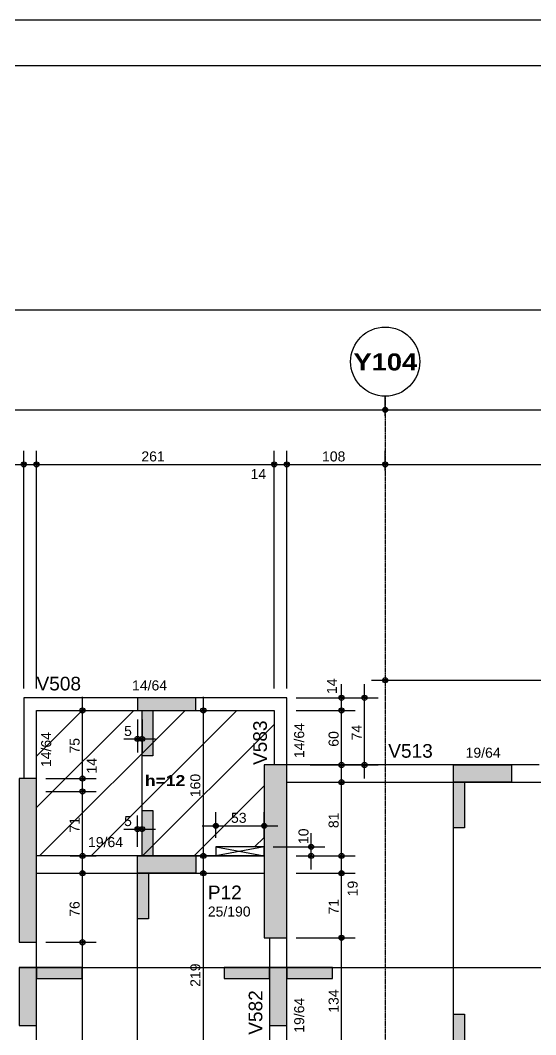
# Model space of a CAD drawing. Extents: x 0 to 7795, y 0 to 4205.
# Drawn here: x 4356 to 4922, y 3090 to 4205 of the extents above; entities that cross this region are included whole.
import ezdxf

# ---------------------------------------------------------------- set-up
doc = ezdxf.new("R2010")
doc.units = 0
doc.header["$MEASUREMENT"] = 0
doc.linetypes.add('ESTILO_TQS_0007', pattern=[2.1, 1.5, -0.2, 0.2, -0.2])
for name, color, linetype in [('MTH-179', 1, 'CONTINUOUS'), ('MTH-230', 1, 'CONTINUOUS'), ('MTH-COTAS7', 31, 'CONTINUOUS'), ('MTH-DIM-PILAR', 3, 'CONTINUOUS'), ('MTH-DIM-VIGA', 3, 'CONTINUOUS'), ('MTH-EIXO-214', 4, 'CONTINUOUS'), ('MTH-EIXO-215', 1, 'CONTINUOUS'), ('MTH-FACE-VIGA', 7, 'CONTINUOUS'), ('MTH-LINHA-SEÇÃO', 16, 'CONTINUOUS'), ('MTH-MARGEM', 5, 'CONTINUOUS'), ('MTH-PILAR-SEGUE', 5, 'CONTINUOUS'), ('MTH-SIMB_COTA', 3, 'CONTINUOUS'), ('MTH-SOMBRA21', 150, 'CONTINUOUS'), ('MTH-SOMBRA25', 253, 'CONTINUOUS'), ('MTH-TIT1-VIGA', 5, 'CONTINUOUS'), ('MTH-TXT-NEGRITO', 5, 'CONTINUOUS')]:
    doc.layers.add(name, color=color, linetype=linetype)
doc.styles.add('TQS_ARIAL', font='arial.ttf')
doc.styles.add('TQS_ARIAL_BLACK', font='ariblk.ttf')

msp = doc.modelspace()

# ---------------------------------------------------------------- linework, layer by layer
at = {"layer": 'MTH-179', "linetype": 'Continuous'}
msp.add_line((7795.004008, 4204.998269), (0.004008, 4204.998269), dxfattribs=at)
at = {"layer": 'MTH-230', "linetype": 'Continuous'}
for p, q in [((4623.513083, 3296.135496), (4570.511367, 3286.135496)), ((4570.511367, 3296.135496), (4623.513083, 3286.135496))]:
    msp.add_line(p, q, dxfattribs=at)
msp.add_circle((4756.511366, 3829.636556), 38, dxfattribs=at)
at = {"layer": 'MTH-COTAS7', "linetype": 'Continuous'}
for p, q in [((561.511366, 3886.665182), (5343.511366, 3886.665182)), ((4756.511366, 3774.81151), (4756.511366, 3791.636556)), ((4756.511366, 3770.023656), (4756.511366, 3791.636556)), ((3788.511366, 3776.636556), (4771.511366, 3776.636556)), ((4741.511366, 3776.636556), (5343.511366, 3776.636556)), ((4359.512171, 3470.135501), (4359.512171, 3731.636556)), ((4359.512171, 3470.135501), (4359.512171, 3731.636556)), ((4373.512171, 3470.135501), (4373.512171, 3731.636556)), ((4373.512171, 3470.135501), (4373.512171, 3731.636556)), ((4634.511365, 3470.135501), (4634.511365, 3731.636556)), ((4634.511365, 3470.135501), (4634.511365, 3731.636556)), ((4648.511365, 3470.135501), (4648.511365, 3731.636556)), ((4648.511365, 3470.135501), (4648.511365, 3731.636556)), ((4756.511366, 3710.023656), (4756.511366, 3731.636556)), ((4756.511366, 3710.023656), (4756.511366, 3731.636556)), ((4178.511366, 3716.636556), (4374.512171, 3716.636556)), ((4344.512171, 3716.636556), (4388.512171, 3716.636556)), ((4358.512171, 3716.636556), (4649.511365, 3716.636556)), ((4619.511365, 3716.636556), (4663.511365, 3716.636556)), ((4633.511365, 3716.636556), (4771.511366, 3716.636556)), ((4741.511366, 3716.636556), (5324.511366, 3716.636556)), ((4708.60594, 3431.135501), (4708.60594, 3475.135501)), ((4733.876344, 3371.135501), (4733.876344, 3475.135501)), ((4741.511366, 3479.289635), (5324.511366, 3479.289635)), ((4756.511366, 3470.226303), (4756.511366, 3464.289635)), ((4424.083548, 3356.135501), (4424.083548, 3461.135501)), ((4556.700181, 3271.135499), (4556.700181, 3461.135501)), ((4658.515894, 3460.135501), (4748.876344, 3460.135501)), ((4658.515894, 3460.135501), (4723.60594, 3460.135501)), ((4708.60594, 3371.135501), (4708.60594, 3461.135501)), ((4413.477053, 3446.135501), (4439.083548, 3446.135501)), ((4484.319556, 3436.135501), (4484.319556, 3399.758806)), ((4489.319556, 3436.135501), (4489.319556, 3399.758806)), ((4553.504857, 3446.135501), (4571.700181, 3446.135501)), ((4658.515894, 3446.135501), (4723.60594, 3446.135501)), ((4668.515894, 3446.135501), (4723.60594, 3446.135501)), ((4469.319556, 3414.758806), (4504.319556, 3414.758806)), ((4424.083548, 3342.135501), (4424.083548, 3386.135501)), ((4674.131631, 3386.135501), (4748.876344, 3386.135501)), ((4697.704045, 3386.135501), (4723.60594, 3386.135501)), ((4708.60594, 3271.135496), (4708.60594, 3382.135501)), ((4383.512172, 3371.135501), (4439.083548, 3371.135501)), ((4383.512172, 3371.135501), (4439.083548, 3371.135501)), ((4424.083548, 3271.135499), (4424.083548, 3372.135501)), ((4701.022725, 3367.135501), (4723.60594, 3367.135501)), ((4383.512172, 3357.135501), (4439.083548, 3357.135501)), ((4383.512172, 3357.135501), (4439.083548, 3357.135501)), ((4484.319556, 3296.135499), (4484.319556, 3330.653513)), ((4489.319556, 3296.135499), (4489.319556, 3330.653513)), ((4570.511367, 3306.135496), (4570.511367, 3334.240994)), ((4623.513083, 3306.135496), (4623.513083, 3334.240994)), ((4469.319556, 3315.653513), (4504.319556, 3315.653513)), ((4555.511367, 3319.240994), (4638.513083, 3319.240994)), ((4675.036199, 3271.135496), (4675.036199, 3311.135496)), ((4633.515893, 3296.135496), (4690.036199, 3296.135496)), ((4708.60594, 3252.135499), (4708.60594, 3301.135496)), ((4410.49064, 3286.135499), (4439.083548, 3286.135499)), ((4424.083548, 3176.135501), (4424.083548, 3282.135499)), ((4545.970547, 3286.135499), (4571.700181, 3286.135499)), ((4556.700181, 3033.1355), (4556.700181, 3282.135499)), ((4658.515894, 3286.135496), (4723.60594, 3286.135496)), ((4658.515894, 3286.135496), (4723.60594, 3286.135496)), ((4668.515894, 3286.135496), (4690.036199, 3286.135496)), ((4708.60594, 3181.135499), (4708.60594, 3282.135499)), ((4417.619009, 3267.135499), (4439.083548, 3267.135499)), ((4564.956342, 3267.135499), (4571.700181, 3267.135499)), ((4658.515894, 3267.135499), (4723.60594, 3267.135499)), ((4658.515894, 3267.135499), (4723.60594, 3267.135499)), ((4424.083548, 2798.635501), (4424.083548, 3206.135501)), ((4708.60594, 3047.1355), (4708.60594, 3211.135499)), ((4383.512172, 3191.135501), (4439.083548, 3191.135501)), ((4383.512172, 3191.135501), (4439.083548, 3191.135501)), ((4658.515894, 3196.135499), (4723.60594, 3196.135499)), ((4658.515894, 3196.135499), (4723.60594, 3196.135499))]:
    msp.add_line(p, q, dxfattribs=at)
at = {"layer": 'MTH-EIXO-214', "linetype": 'ESTILO_TQS_0007'}
msp.add_line((4756.511366, 3791.636556), (4756.511366, 1718.135501), dxfattribs=at)
at = {"layer": 'MTH-EIXO-215', "linetype": 'Continuous'}
for p, q in [((4373.512171, 3339.407557), (4480.240115, 3446.135501)), ((4373.512171, 3395.976099), (4423.671573, 3446.135501)), ((4376.808656, 3286.135499), (4536.808658, 3446.135501)), ((4433.377198, 3286.135499), (4593.3772, 3446.135501)), ((4489.945741, 3286.135499), (4634.511365, 3430.701123)), ((4546.514283, 3286.135499), (4623.513083, 3363.134299)), ((4613.082823, 3296.135496), (4623.513083, 3306.565756))]:
    msp.add_line(p, q, dxfattribs=at)
at = {"layer": 'MTH-FACE-VIGA', "linetype": 'Continuous'}
for points in [[(4648.511365, 3460.135501), (4359.512171, 3460.135501)], [(4359.512171, 3460.135501), (4359.512171, 3371.135501)], [(4648.511365, 3386.135501), (4648.511365, 3460.135501)], [(4373.512171, 3446.135501), (4634.511365, 3446.135501)], [(4373.512171, 3371.135501), (4373.512171, 3446.135501)], [(4634.511365, 3446.135501), (4634.511365, 3386.135499)], [(4925.511366, 3386.135501), (4648.515894, 3386.135501)], [(4648.515894, 3367.135501), (5309.511366, 3367.135501)], [(4623.513083, 3296.135496), (4570.511367, 3296.135496), (4570.511367, 3286.135496), (4623.513083, 3286.135496), (4623.513083, 3296.135496)], [(4623.515894, 3286.135499), (4373.512171, 3286.135499)], [(4373.512171, 3267.135499), (4623.515894, 3267.135499)], [(4373.512171, 2804.1355), (4373.512171, 3191.135501)], [(4629.515894, 3196.135499), (4629.515894, 3048.1355)], [(4648.515894, 3062.1355), (4648.515894, 3196.135499)]]:
    msp.add_lwpolyline(points, dxfattribs=at)
at = {"layer": 'MTH-LINHA-SEÇÃO', "linetype": 'Continuous'}
for p, q in [((4489.319556, 3286.135499), (4489.319556, 3446.135501)), ((4831.446431, 2686.135501), (4831.446431, 3386.135501)), ((4484.319556, 2689.135503), (4484.319556, 3286.135499)), ((4354.512171, 3163.511837), (5328.511366, 3163.511837))]:
    msp.add_line(p, q, dxfattribs=at)
for points in [[(4548.319556, 3460.135501), (4484.319556, 3460.135501), (4484.319556, 3446.135501), (4548.319556, 3446.135501), (4548.319556, 3460.135501)], [(4489.319556, 3396.135501), (4489.319556, 3446.135501), (4501.319556, 3446.135501), (4501.319556, 3396.135501), (4489.319556, 3396.135501)], [(4831.446431, 3367.135501), (4831.446431, 3386.135501), (4895.446431, 3386.135501), (4895.446431, 3367.135501), (4831.446431, 3367.135501)], [(4831.446431, 3317.135501), (4831.446431, 3367.135501), (4843.446431, 3367.135501), (4843.446431, 3317.135501), (4831.446431, 3317.135501)], [(4489.319556, 3286.135499), (4489.319556, 3336.135499), (4501.319556, 3336.135499), (4501.319556, 3286.135499), (4489.319556, 3286.135499)], [(4484.319556, 3267.135499), (4484.319556, 3286.135499), (4548.319556, 3286.135499), (4548.319556, 3267.135499), (4484.319556, 3267.135499)], [(4484.319556, 3217.135499), (4484.319556, 3267.135499), (4496.319556, 3267.135499), (4496.319556, 3217.135499), (4484.319556, 3217.135499)], [(4373.512172, 3163.511837), (4354.512172, 3163.511837), (4354.512172, 3099.511837), (4373.512172, 3099.511837), (4373.512172, 3163.511837)], [(4423.512172, 3163.511837), (4373.512172, 3163.511837), (4373.512172, 3151.511837), (4423.512172, 3151.511837), (4423.512172, 3163.511837)], [(4629.515894, 3163.511837), (4579.515894, 3163.511837), (4579.515894, 3151.511837), (4629.515894, 3151.511837), (4629.515894, 3163.511837)], [(4648.515894, 3163.511837), (4629.515894, 3163.511837), (4629.515894, 3099.511837), (4648.515894, 3099.511837), (4648.515894, 3163.511837)], [(4698.515894, 3163.511837), (4648.515894, 3163.511837), (4648.515894, 3151.511837), (4698.515894, 3151.511837), (4698.515894, 3163.511837)], [(4831.446431, 3062.1355), (4831.446431, 3112.1355), (4843.446431, 3112.1355), (4843.446431, 3062.1355), (4831.446431, 3062.1355)]]:
    msp.add_lwpolyline(points, dxfattribs=at)
at = {"layer": 'MTH-MARGEM', "linetype": 'Continuous'}
msp.add_line((7745.004008, 4154.998269), (175.004008, 4154.998269), dxfattribs=at)
at = {"layer": 'MTH-PILAR-SEGUE', "linetype": 'Continuous'}
for points in [[(4623.515894, 3196.135499), (4648.515894, 3196.135499), (4648.515894, 3386.135499), (4623.515894, 3386.135499), (4623.515894, 3196.135499)], [(4354.512171, 3191.135501), (4373.512171, 3191.135501), (4373.512171, 3371.135501), (4354.512171, 3371.135501), (4354.512171, 3191.135501)]]:
    msp.add_lwpolyline(points, dxfattribs=at)
at = {"layer": 'MTH-SIMB_COTA', "linetype": 'Continuous'}
for centre, radius in [((4756.511366, 3776.636556), 2.8), ((4756.511366, 3776.636556), 2.8), ((4756.511366, 3776.636556), 1.4), ((4756.511366, 3776.636556), 1.4), ((4359.512171, 3716.636556), 2.8), ((4359.512171, 3716.636556), 2.8), ((4359.512171, 3716.636556), 1.4), ((4359.512171, 3716.636556), 1.4), ((4373.512171, 3716.636556), 2.8), ((4373.512171, 3716.636556), 2.8), ((4373.512171, 3716.636556), 1.4), ((4373.512171, 3716.636556), 1.4), ((4634.511365, 3716.636556), 2.8), ((4634.511365, 3716.636556), 2.8), ((4634.511365, 3716.636556), 1.4), ((4634.511365, 3716.636556), 1.4), ((4648.511365, 3716.636556), 2.8), ((4648.511365, 3716.636556), 2.8), ((4648.511365, 3716.636556), 1.4), ((4648.511365, 3716.636556), 1.4), ((4756.511366, 3716.636556), 2.8), ((4756.511366, 3716.636556), 2.8), ((4756.511366, 3716.636556), 1.4), ((4756.511366, 3716.636556), 1.4), ((4756.511366, 3479.289635), 2.8), ((4756.511366, 3479.289635), 1.4), ((4708.60594, 3460.135501), 2.8), ((4708.60594, 3460.135501), 1.4), ((4733.876344, 3460.135501), 2.8), ((4733.876344, 3460.135501), 1.4), ((4424.083548, 3446.135501), 2.8), ((4424.083548, 3446.135501), 1.4), ((4556.700181, 3446.135501), 2.8), ((4556.700181, 3446.135501), 1.4), ((4708.60594, 3446.135501), 2.8), ((4708.60594, 3446.135501), 2.8), ((4708.60594, 3446.135501), 1.4), ((4708.60594, 3446.135501), 1.4), ((4484.319556, 3414.758806), 2.8), ((4484.319556, 3414.758806), 1.4), ((4489.319556, 3414.758806), 2.8), ((4489.319556, 3414.758806), 1.4), ((4708.60594, 3386.135501), 2.8), ((4708.60594, 3386.135501), 1.4), ((4733.876344, 3386.135501), 2.8), ((4733.876344, 3386.135501), 1.4), ((4424.083548, 3371.135501), 2.8), ((4424.083548, 3371.135501), 2.8), ((4424.083548, 3371.135501), 1.4), ((4424.083548, 3371.135501), 1.4), ((4708.60594, 3367.135501), 2.8), ((4424.083548, 3357.135501), 2.8), ((4424.083548, 3357.135501), 2.8), ((4424.083548, 3357.135501), 1.4), ((4424.083548, 3357.135501), 1.4), ((4708.60594, 3367.135501), 1.4), ((4484.319556, 3315.653513), 2.8), ((4484.319556, 3315.653513), 1.4), ((4489.319556, 3315.653513), 2.8), ((4489.319556, 3315.653513), 1.4), ((4570.511367, 3319.240994), 2.8), ((4570.511367, 3319.240994), 1.4), ((4623.513083, 3319.240994), 2.8), ((4623.513083, 3319.240994), 1.4), ((4675.036199, 3296.135496), 2.8), ((4675.036199, 3296.135496), 1.4), ((4424.083548, 3286.135499), 2.8), ((4424.083548, 3286.135499), 1.4), ((4556.700181, 3286.135499), 2.8), ((4556.700181, 3286.135499), 1.4), ((4675.036199, 3286.135496), 2.8), ((4675.036199, 3286.135496), 1.4), ((4708.60594, 3286.135496), 2.8), ((4708.60594, 3286.135496), 2.8), ((4708.60594, 3286.135496), 1.4), ((4708.60594, 3286.135496), 1.4), ((4424.083548, 3267.135499), 2.8), ((4424.083548, 3267.135499), 1.4), ((4556.700181, 3267.135499), 2.8), ((4556.700181, 3267.135499), 1.4), ((4708.60594, 3267.135499), 2.8), ((4708.60594, 3267.135499), 2.8), ((4708.60594, 3267.135499), 1.4), ((4708.60594, 3267.135499), 1.4), ((4424.083548, 3191.135501), 2.8), ((4424.083548, 3191.135501), 2.8), ((4424.083548, 3191.135501), 1.4), ((4424.083548, 3191.135501), 1.4), ((4708.60594, 3196.135499), 2.8), ((4708.60594, 3196.135499), 2.8), ((4708.60594, 3196.135499), 1.4), ((4708.60594, 3196.135499), 1.4)]:
    msp.add_circle(centre, radius, dxfattribs=at)
at = {"layer": 'MTH-SOMBRA21', "linetype": 'Continuous'}
for points in [[(4548.319556, 3460.135501), (4484.319556, 3460.135501), (4484.319556, 3446.135501)], [(4548.319556, 3460.135501), (4484.319556, 3446.135501), (4548.319556, 3446.135501)], [(4548.319556, 3460.135501), (4548.319556, 3446.135501), (4548.319556, 3460.135501)], [(4489.319556, 3396.135501), (4489.319556, 3446.135501), (4501.319556, 3446.135501)], [(4489.319556, 3396.135501), (4501.319556, 3446.135501), (4501.319556, 3396.135501)], [(4489.319556, 3396.135501), (4501.319556, 3396.135501), (4489.319556, 3396.135501)], [(4831.446431, 3367.135501), (4831.446431, 3386.135501), (4895.446431, 3386.135501)], [(4831.446431, 3367.135501), (4895.446431, 3386.135501), (4895.446431, 3367.135501)], [(4831.446431, 3317.135501), (4831.446431, 3367.135501), (4843.446431, 3367.135501)], [(4831.446431, 3317.135501), (4843.446431, 3367.135501), (4843.446431, 3317.135501)], [(4831.446431, 3367.135501), (4895.446431, 3367.135501), (4831.446431, 3367.135501)], [(4489.319556, 3286.135499), (4489.319556, 3336.135499), (4501.319556, 3336.135499)], [(4489.319556, 3286.135499), (4501.319556, 3336.135499), (4501.319556, 3286.135499)], [(4831.446431, 3317.135501), (4843.446431, 3317.135501), (4831.446431, 3317.135501)], [(4484.319556, 3267.135499), (4484.319556, 3286.135499), (4548.319556, 3286.135499)], [(4484.319556, 3267.135499), (4548.319556, 3286.135499), (4548.319556, 3267.135499)], [(4489.319556, 3286.135499), (4501.319556, 3286.135499), (4489.319556, 3286.135499)], [(4484.319556, 3217.135499), (4484.319556, 3267.135499), (4496.319556, 3267.135499)], [(4484.319556, 3217.135499), (4496.319556, 3267.135499), (4496.319556, 3217.135499)], [(4484.319556, 3267.135499), (4548.319556, 3267.135499), (4484.319556, 3267.135499)], [(4484.319556, 3217.135499), (4496.319556, 3217.135499), (4484.319556, 3217.135499)], [(4373.512172, 3163.511837), (4354.512172, 3163.511837), (4354.512172, 3099.511837)], [(4373.512172, 3163.511837), (4354.512172, 3099.511837), (4373.512172, 3099.511837)], [(4423.512172, 3163.511837), (4373.512172, 3163.511837), (4373.512172, 3151.511837)], [(4423.512172, 3163.511837), (4373.512172, 3151.511837), (4423.512172, 3151.511837)], [(4373.512172, 3163.511837), (4373.512172, 3099.511837), (4373.512172, 3163.511837)], [(4423.512172, 3163.511837), (4423.512172, 3151.511837), (4423.512172, 3163.511837)], [(4629.515894, 3163.511837), (4579.515894, 3163.511837), (4579.515894, 3151.511837)], [(4629.515894, 3163.511837), (4579.515894, 3151.511837), (4629.515894, 3151.511837)], [(4648.515894, 3163.511837), (4629.515894, 3163.511837), (4629.515894, 3099.511837)], [(4648.515894, 3163.511837), (4629.515894, 3099.511837), (4648.515894, 3099.511837)], [(4629.515894, 3163.511837), (4629.515894, 3151.511837), (4629.515894, 3163.511837)], [(4698.515894, 3163.511837), (4648.515894, 3163.511837), (4648.515894, 3151.511837)], [(4698.515894, 3163.511837), (4648.515894, 3151.511837), (4698.515894, 3151.511837)], [(4648.515894, 3163.511837), (4648.515894, 3099.511837), (4648.515894, 3163.511837)], [(4698.515894, 3163.511837), (4698.515894, 3151.511837), (4698.515894, 3163.511837)], [(4831.446431, 3062.1355), (4831.446431, 3112.1355), (4843.446431, 3112.1355)], [(4831.446431, 3062.1355), (4843.446431, 3112.1355), (4843.446431, 3062.1355)]]:
    msp.add_solid(points, dxfattribs=at)
at = {"layer": 'MTH-SOMBRA25', "linetype": 'Continuous'}
for points in [[(4623.515894, 3196.135499), (4648.515894, 3196.135499), (4648.515894, 3386.135499)], [(4623.515894, 3196.135499), (4648.515894, 3386.135499), (4623.515894, 3386.135499)], [(4623.515894, 3196.135499), (4623.515894, 3386.135499), (4623.515894, 3196.135499)], [(4354.512171, 3191.135501), (4373.512171, 3191.135501), (4373.512171, 3371.135501)], [(4354.512171, 3191.135501), (4373.512171, 3371.135501), (4354.512171, 3371.135501)]]:
    msp.add_solid(points, dxfattribs=at)

# ---------------------------------------------------------------- texts
at = {"layer": 'MTH-COTAS7', "linetype": 'Continuous', "style": 'TQS_ARIAL'}
for s, p in [('261', (4488.611768, 3719.936556)), ('108', (4687.111366, 3719.936556)), ('14', (4608.570924, 3700.49829)), ('5', (4469.652893, 3418.058806)), ('5', (4469.652893, 3318.953513)), ('53', (4587.112225, 3322.540994))]:
    msp.add_text(s, height=11, dxfattribs=at).set_placement(p)
for s, p in [('14', (4703.389067, 3464.23523)), ('74', (4730.576344, 3413.235501)), ('75', (4420.783548, 3398.735501)), ('60', (4705.30594, 3406.235501)), ('14', (4439.682541, 3376.707184)), ('160', (4553.400181, 3350.7355)), ('71', (4420.783548, 3311.7355)), ('81', (4705.30594, 3316.735498)), ('10', (4672.234955, 3299.207732)), ('19', (4726.171378, 3241.711341)), ('76', (4420.783548, 3219.2355)), ('71', (4705.30594, 3221.735499)), ('219', (4553.400181, 3142.235499)), ('134', (4705.30594, 3113.735499))]:
    msp.add_text(s, height=11, rotation=90, dxfattribs=at).set_placement(p)
at = {"layer": 'MTH-DIM-PILAR', "linetype": 'Continuous', "style": 'TQS_ARIAL'}
msp.add_text('25/190', height=11, dxfattribs=at).set_placement((4561.643838, 3219.518286))
at = {"layer": 'MTH-DIM-VIGA', "linetype": 'Continuous', "style": 'TQS_ARIAL'}
for s, p in [('14/64', (4478.387171, 3468.135501)), ('19/64', (4844.863239, 3394.135501)), ('19/64', (4429.987493, 3295.829563))]:
    msp.add_text(s, height=11, dxfattribs=at).set_placement(p)
for s, p in [('14/64', (4667.511365, 3393.763652)), ('14/64', (4389.512171, 3383.864066)), ('19/64', (4667.515894, 3091.733087))]:
    msp.add_text(s, height=11, rotation=90, dxfattribs=at).set_placement(p)
at = {"layer": 'MTH-PILAR-SEGUE', "linetype": 'Continuous', "style": 'TQS_ARIAL'}
msp.add_text('P12', height=15, dxfattribs=at).set_placement((4561.643838, 3238.518286))
at = {"layer": 'MTH-TIT1-VIGA', "linetype": 'Continuous', "style": 'TQS_ARIAL'}
for s, p in [('V508', (4373.387171, 3468.135501)), ('V513', (4759.843707, 3394.135501))]:
    msp.add_text(s, height=15, dxfattribs=at).set_placement(p)
for s, p in [('V583', (4626.511365, 3386.135499)), ('V582', (4621.515894, 3089.511837))]:
    msp.add_text(s, height=15, rotation=90, dxfattribs=at).set_placement(p)
at = {"layer": 'MTH-TXT-NEGRITO', "linetype": 'Continuous', "style": 'TQS_ARIAL_BLACK'}
for s, height, p in [('Y104', 18.75, (4721.633967, 3819.939035)), ('h=12', 12, (4492.54926, 3362.986212))]:
    msp.add_text(s, height=height, dxfattribs=at).set_placement(p)

doc.saveas('drawing.dxf')
